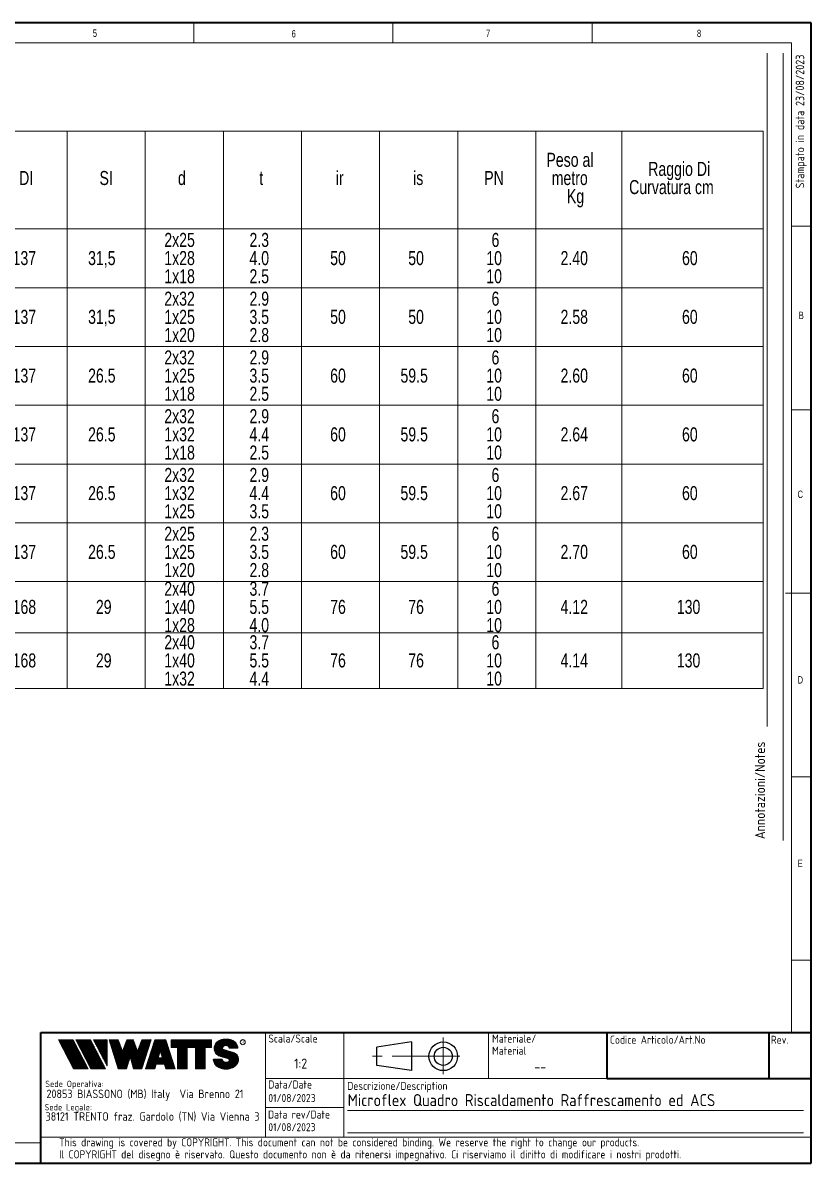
# Model space of a CAD drawing. Header units: millimetres. Extents: x 6 to 413, y 7 to 291.
# Drawn here: x 216.7 to 413.1, y 7.1 to 291.1 of the extents above; entities that cross this region are included whole.
import ezdxf

# ---------------------------------------------------------------- set-up
doc = ezdxf.new("R2010")
doc.units = ezdxf.units.MM
doc.linetypes.add('CENTERX2', pattern=[20.319999999999997, 12.7, -2.54, 2.54, -2.54])
doc.styles.add('SLDTEXTSTYLE0', font='ISOCP3', dxfattribs={"width": 0.96})
doc.styles.add('SLDTEXTSTYLE1', font='TXT', dxfattribs={"width": 0.605})
doc.styles.add('SLDTEXTSTYLE2', font='TXT', dxfattribs={"width": 0.75})
pattern_1 = [(45.0000000000001, (0, 0), (-0.1403165018917058, 0.1403165018917053), []), (135.0000000000001, (0, 0), (-0.1403165018917053, -0.1403165018917057), [])]

# ---------------------------------------------------------------- blocks, each defined once
blk = doc.blocks.new('SW_NOTE_0')
at = {"color": 0, "linetype": 'Continuous', "lineweight": 0, "insert": (0, 2.0463950369), "char_height": 1.5875, "attachment_point": 1, "style": 'SLDTEXTSTYLE0'}
blk.add_mtext('Sede Legale:', dxfattribs=at)
blk = doc.blocks.new('SW_NOTE_0_1')
at = {"color": 0, "linetype": 'Continuous', "lineweight": 0, "insert": (0, 2.0463950369), "char_height": 1.5875, "attachment_point": 1, "style": 'SLDTEXTSTYLE0'}
blk.add_mtext('Sede Operativa:', dxfattribs=at)
blk = doc.blocks.new('SW_NOTE_0_2')
at = {"color": 0, "linetype": 'Continuous', "lineweight": 0, "insert": (0, 2.7285267159), "char_height": 2.1166666667, "attachment_point": 1, "style": 'SLDTEXTSTYLE0'}
blk.add_mtext('20853 BIASSONO (MB) Italy  Via Brenno 21', dxfattribs=at)
blk = doc.blocks.new('SW_NOTE_0_3')
at = {"color": 0, "linetype": 'Continuous', "lineweight": 0, "insert": (0, 0.7734406439), "char_height": 0.6, "attachment_point": 1, "style": 'SLDTEXTSTYLE1'}
blk.add_mtext('R', dxfattribs=at)
blk = doc.blocks.new('SW_NOTE_0_4')
at = {"color": 0, "linetype": 'Continuous', "lineweight": 0, "insert": (0.8598958333, 2.7285267159), "char_height": 2.1166666667, "attachment_point": 1, "style": 'SLDTEXTSTYLE0'}
blk.add_mtext('38121 TRENTO fraz. Gardolo (TN) Via Vienna 3', dxfattribs=at)
blk = doc.blocks.new('Blocco3')
at = {"linetype": 'Continuous'}
h = blk.add_hatch(dxfattribs=at)
h.set_pattern_fill('NET', color=8, scale=0.0625, angle=45, style=0)
h.set_pattern_definition(pattern_1)
h.paths.add_polyline_path([(11.05444382492512, 14.16382701164379), (7.313952129728942, 21.3799670116438), (3.694452129728916, 21.3799670116438), (7.434943824925099, 14.16382701164379)], flags=0)
h = blk.add_hatch(dxfattribs=at)
h.set_pattern_fill('NET', color=8, scale=0.0625, angle=45, style=0)
h.set_pattern_definition(pattern_1)
h.paths.add_polyline_path([(15.3933988249251, 14.16382701164379), (11.65290712972893, 21.37996701164379), (8.033407129728966, 21.37996701164379), (11.77389882492522, 14.16382701164379)], flags=0)
h = blk.add_hatch(dxfattribs=at)
h.set_pattern_fill('NET', color=8, scale=0.0625, angle=45, style=0)
h.set_pattern_definition(pattern_1)
h.paths.add_polyline_path([(12.37769623268193, 21.37996701164379), (12.37419275042715, 21.37646352938913), (15.77659712972891, 14.8648670116438), (15.77659712972891, 21.37996701164379)], flags=0)
h = blk.add_hatch(dxfattribs=at)
h.set_pattern_fill('NET', color=8, scale=0.0625, angle=45, style=0)
h.set_pattern_definition(pattern_1)
h.paths.add_polyline_path([(18.58302904500901, 14.1739670116438), (20.63202904500886, 14.17396701164379), (21.50652904500886, 17.08996701164384), (22.38062662423105, 14.17530887440915), (22.3819684869964, 14.1739670116438), (24.43002904500882, 14.1739670116438), (26.74152904500894, 21.37996701164335), (24.43152904500879, 21.37996701164335), (23.36652904500892, 18.53896701164332), (22.30152904500885, 21.37996701164331), (20.71152904500898, 21.37996701164331), (19.64652904500904, 18.53896701164336), (18.58839398242877, 21.36165406590695), (18.57008103669182, 21.37996701164385), (16.27152904500887, 21.37996701164379)], flags=0)
h = blk.add_hatch(dxfattribs=at)
h.set_pattern_fill('NET', color=8, scale=0.0625, angle=45, style=0)
h.set_pattern_definition(pattern_1)
h.paths.add_polyline_path([(28.0109849374968, 15.27196701164379), (30.06807315252094, 15.27196701164379), (30.41502904500895, 14.1739670116438), (32.71602904500884, 14.1739670116438), (30.38202904500878, 21.37996701164385), (27.69702904500885, 21.37996701164385), (25.3630290450089, 14.1739670116438), (27.66402904500879, 14.1739670116438)], flags=0)
h.paths.add_polyline_path([(29.55237914838586, 16.90396701164381), (28.5266789416319, 16.90396701164381), (29.03952904500888, 18.52696701164385)], flags=0)
h = blk.add_hatch(dxfattribs=at)
h.set_pattern_fill('NET', color=8, scale=0.0625, angle=45, style=0)
h.set_pattern_definition(pattern_1)
h.paths.add_polyline_path([(40.177029045009, 14.18567151533784), (40.177029045009, 19.44496701164383), (41.80752904500887, 19.44496701164383), (41.80752904500887, 21.37996701164385), (31.71852904500885, 21.37996701164385), (31.71852904500885, 19.44496701164383), (33.34902904500883, 19.44496701164383), (33.34902904500883, 14.1739670116438), (35.74002904500887, 14.1739670116438), (35.74002904500887, 19.44496701164383), (37.78602904500886, 19.44496701164383), (37.78602904500886, 14.1739670116438), (40.16532454131496, 14.1739670116438)], flags=0)
h = blk.add_hatch(dxfattribs=at)
h.set_pattern_fill('NET', color=8, scale=0.0625, angle=45, style=0)
h.set_pattern_definition(pattern_1)
edge = h.paths.add_edge_path(flags=0)
edge.add_arc((45.06115806892275, 16.5114450354798), 0.5957262272328816, 186.5198373590754, 199.3038780978758, ccw=False)
edge.add_arc((45.04420873719567, 16.50962366435909), 0.5786797133902571, 180.0155103752775, 186.5312194619315, ccw=False)
edge.add_line((44.46552904500891, 16.50946701164423), (42.25752904500893, 16.50946701164385))
edge.add_arc((44.18603307666216, 16.50996104706786), 1.928504094933136, 180.0146777728456, 186.4123960736497)
edge.add_arc((44.23738139714609, 16.515362801642), 1.980134492169909, 186.4017819582809, 198.9766475152823)
edge.add_arc((44.39128441893828, 16.56795904464408), 2.142776481560827, 198.9683875918098, 210.8849179078794)
edge.add_arc((44.61166259275087, 16.69943837653658), 2.39939542117679, 210.8780422952446, 221.9134871222623)
edge.add_arc((44.85480924302723, 16.91736933899839), 2.725913633704397, 221.9082412642137, 232.0310887879014)
edge.add_arc((45.07715513635127, 17.20193775914857), 3.087046356424883, 232.0272080115069, 241.3355965365689)
edge.add_arc((45.24603657093621, 17.51050012324978), 3.438801448091314, 241.3327083879403, 249.9896368441532)
edge.add_arc((45.34725225055329, 17.78801132532556), 3.734194511721926, 249.9874307793477, 258.1785727277432)
edge.add_arc((45.38771112548294, 17.98073158851377), 3.931115833052039, 258.1768281598786, 266.0905752210105)
edge.add_arc((45.39252904500938, 18.04976811020574), 4.000320196211769, 266.0891452354333, 273.9108547645717)
edge.add_arc((45.39731701440232, 17.98094836402009), 3.931334146149711, 273.9096448602884, 281.8229517588199)
edge.add_arc((45.4376869696974, 17.78842815150741), 3.734626849412173, 281.8219022035373, 290.0120942893549)
edge.add_arc((45.53875968590813, 17.51107897323941), 3.439434950392664, 290.0111619263286, 298.6664928415928)
edge.add_arc((45.7074598200074, 17.20261188871908), 3.087850429968319, 298.6656180832103, 307.9715773687166)
edge.add_arc((45.92962383311786, 16.91803887327351), 2.726825988362962, 307.9706091044987, 318.0900608434113)
edge.add_arc((46.17265778346068, 16.69998218189551), 2.400307661903285, 318.088616399965, 329.1198541825174)
edge.add_arc((46.39308337412456, 16.56827986020729), 2.143533575461953, 329.1171941602808, 341.0295003400614)
edge.add_arc((46.54725014449179, 16.5154588441048), 1.980569090086575, 341.0247377042438, 353.5968328221997)
edge.add_arc((46.59506746836535, 16.51041435044312), 1.932487507373016, 353.5873527063252, 356.7846350377361)
edge.add_arc((46.61165730255683, 16.50948641804131), 1.915871742552177, 356.7845142237129, 359.9994196348174)
edge.add_arc((46.72637301809257, 16.50946701163364), 1.801156026918341, 0, 74.22025531803895)
edge.add_line((47.2161795047902, 18.24274501555968), (44.82556098410442, 18.91830915241684))
edge.add_arc((44.9320242026464, 19.29505049810555), 0.3914951576375584, 172.7087314225675, 254.2202553180024, ccw=False)
edge.add_arc((45.12849007786608, 19.28333375051457), 0.5880100908548186, 162.165586868528, 174.0059807067136, ccw=False)
edge.add_arc((45.16002618631481, 19.27323782500176), 0.6211228028240731, 150.7625471398166, 162.1699870806363, ccw=False)
edge.add_arc((45.20519158401089, 19.24799848911449), 0.6728619177555087, 139.9607077937478, 150.7656315814739, ccw=False)
edge.add_arc((45.25507056166797, 19.20612283538228), 0.7379885796620933, 129.8123774333935, 139.9628536576919, ccw=False)
edge.add_arc((45.30072353609345, 19.15138842107454), 0.809263047047259, 120.27552402571419, 129.8140059279949, ccw=False)
edge.add_arc((45.33541956815332, 19.09199788199054), 0.8780456781598633, 111.2480161453112, 120.2769344950986, ccw=False)
edge.add_arc((45.35621963246292, 19.03856667885261), 0.9353827139821759, 102.59618479047049, 111.24938262362829, ccw=False)
edge.add_arc((45.36453465193721, 19.00146667799356), 0.9734030907632052, 94.17273331414867, 102.59760830043251, ccw=False)
edge.add_arc((45.36552904500888, 18.98820473740789), 0.9867022327901889, 85.82571215071579, 94.17428784928302, ccw=False)
edge.add_arc((45.36653040687354, 19.00151395523621), 0.9733554317742666, 77.40218507097399, 85.82747331441101, ccw=False)
edge.add_arc((45.37486568696492, 19.03865617343216), 0.9352894353064158, 68.75018505204758, 77.40424753390482, ccw=False)
edge.add_arc((45.39569695852665, 19.09211896634796), 0.8779116473468327, 59.722374852032715, 68.75267450752489, ccw=False)
edge.add_arc((45.43042996664173, 19.15152445821986), 0.8090974608341593, 50.18501575957839, 59.725454286712704, ccw=False)
edge.add_arc((45.47611632174291, 19.20625213501936), 0.7378067956658844, 40.03589260142758, 50.18887630755728, ccw=False)
edge.add_arc((45.52601146630402, 19.24809862811384), 0.6726865151564858, 29.232955538525573, 40.04070508617059, ccw=False)
edge.add_arc((45.57116176380907, 19.27329438071612), 0.6209818631501486, 17.828714093369115, 29.23875168617178, ccw=False)
edge.add_arc((45.60264583678176, 19.28335017090542), 0.5879309770710306, 5.993219805660885, 17.83521261898761, ccw=False)
edge.add_arc((45.61292558107525, 19.28434574377955), 0.5776034766636615, 0.012029249508600515, 6.001471372912306, ccw=False)
edge.add_line((46.19052904500881, 19.28446701163464), (48.34752902630239, 19.28446701163464))
edge.add_arc((46.39002351814973, 19.28445340842631), 1.957505508199923, 0.0003981630816975, 2.836014343801475)
edge.add_arc((46.37683713775991, 19.28380295287555), 1.970707921334659, 2.835933772533007, 5.659443682139332)
edge.add_arc((46.35838669738737, 19.28219581826266), 1.989226927693886, 5.653101356194594, 16.87308970083372)
edge.add_arc((46.28996746631433, 19.26159442663321), 2.060680327877944, 16.86907560868967, 27.8236333030418)
edge.add_arc((46.19185307363353, 19.20995215872329), 2.171555678974831, 27.82038250018099, 38.39292481794157)
edge.add_arc((46.08335200137739, 19.12411166863691), 2.309906905779259, 38.39030831921242, 48.53048232723409)
edge.add_arc((45.98392505033181, 19.01175101505159), 2.459942324295824, 48.52829796787363, 58.24686155261538)
edge.add_arc((45.90828833905262, 18.88970605071616), 2.603524628424836, 58.24492006637411, 67.59904062886916)
edge.add_arc((45.86290515069405, 18.77983331732091), 2.722401219848767, 67.59719673364309, 76.67446447463736)
edge.add_arc((45.84473518371627, 18.70351471180111), 2.800852920098214, 76.67261134518286, 85.57815923005096)
edge.add_arc((45.84229113252329, 18.67359855220153), 2.83086846943038, 85.57552266053499, 89.99518473518364)
edge.add_line((45.842529045009, 21.50446701163457), (44.94252904500888, 21.50446701163457))
edge.add_arc((44.94276695749281, 18.67359850982044), 2.830868511811478, 90.00481526470833, 94.42447730593362)
edge.add_arc((44.94032290617282, 18.70351467131333), 2.800852960581912, 94.42184073649385, 103.3273885570555)
edge.add_arc((44.92215293807671, 18.77983328213883), 2.722401254912012, 103.325535427645, 112.4028031126715)
edge.add_arc((44.87676974692227, 18.88970602315703), 2.603524655375139, 112.4009592174978, 121.7550797381683)
edge.add_arc((44.80113303096691, 19.01175099598262), 2.459942341566146, 121.7531382519939, 131.4717018150411)
edge.add_arc((44.70170607377013, 19.12411165738949), 2.309906913115744, 131.4695174557465, 141.6096914674093)
edge.add_arc((44.59320499475962, 19.20995215348743), 2.171555677284356, 141.6070749687322, 152.1796173186054)
edge.add_arc((44.49509059596939, 19.26159442501529), 2.060680319096067, 152.1763665156696, 163.1309242692057)
edge.add_arc((44.42667136062602, 19.28219581809734), 1.989226914404197, 163.1269101769954, 174.3468986007445)
edge.add_arc((44.57419603198336, 19.27593466072469), 2.136666986974319, 174.5695011428801, 255.0000000000066)
edge.add_line((44.02118592271279, 17.21207283582689), (45.84626778507497, 16.7230436246862))
edge.add_arc((45.72605237752408, 16.27439361585378), 0.4644766674849869, -75.4769371718246, 74.99999999999619, ccw=False)
edge.add_arc((45.45547266962009, 16.93669211548194), 1.17737379801132, 281.61443982591936, 289.1926520628284, ccw=False)
edge.add_arc((45.44209783683689, 17.0014953670647), 1.243542859950836, 273.8399017988016, 281.616949785706, ccw=False)
edge.add_arc((45.440529045009, 17.02449564793318), 1.266596567151676, 266.1589686822715, 273.84103131772883, ccw=False)
edge.add_arc((45.43895075328292, 17.00142536587583), 1.243472379722312, 258.3828294730344, 266.16031894243594, ccw=False)
edge.add_arc((45.42567488373167, 16.93701849461646), 1.177711505774551, 250.31862059628048, 258.38449360241736, ccw=False)
edge.add_arc((45.39245629651771, 16.84426652461201), 1.079190438371595, 241.7680470576149, 250.3207490608705, ccw=False)
edge.add_arc((45.33702181320746, 16.74112027367779), 0.9620916403619206, 232.5317468519101, 241.7708733172753, ccw=False)
edge.add_arc((45.26402174126313, 16.64596892275373), 0.8421633851545682, 222.4290094636793, 232.5356131763763, ccw=False)
edge.add_arc((45.18416462057952, 16.57306790402564), 0.7340351609004617, 211.3430568025371, 222.4343521567399, ccw=False)
edge.add_arc((45.11175154475656, 16.5290607105654), 0.649298633060035, 199.2950708619685, 211.3502326774161, ccw=False)
at = {"color": 7, "linetype": 'Continuous', "lineweight": 18}
for p, q in [((3.6944521297, 21.3799670116), (7.4349438249, 14.1638270116)), ((7.3139521297, 21.3799670116), (3.6944521297, 21.3799670116)), ((7.3139521297, 21.3799670116), (11.0544438249, 14.1638270116)), ((8.0334071297, 21.3799670116), (11.7738988249, 14.1638270116)), ((11.6529071297, 21.3799670116), (8.0334071297, 21.3799670116)), ((11.6529071297, 21.3799670116), (15.3933988249, 14.1638270116)), ((12.3723621297, 21.3799670116), (15.7765971297, 21.3799670116)), ((12.3723621297, 21.3799670116), (15.7765971297, 14.8648670116)), ((12.3741927504, 21.3764635294), (12.3776962327, 21.3799670116)), ((15.7765971297, 21.3799670116), (15.7765971297, 14.8648670116)), ((16.271529045, 21.3799670116), (18.581529045, 21.3799670116)), ((16.271529045, 21.3799670116), (18.583029045, 14.1739670116)), ((18.5883939824, 21.3616540659), (18.5700810367, 21.3799670116)), ((18.581529045, 21.3799670116), (19.646529045, 18.5389670116)), ((19.646529045, 18.5389670116), (20.711529045, 21.3799670116)), ((20.711529045, 21.3799670116), (22.301529045, 21.3799670116)), ((22.301529045, 21.3799670116), (23.366529045, 18.5389670116)), ((23.366529045, 18.5389670116), (24.431529045, 21.3799670116)), ((26.741529045, 21.3799670116), (24.430029045, 14.1739670116)), ((24.431529045, 21.3799670116), (26.741529045, 21.3799670116)), ((25.363029045, 14.1739670116), (27.697029045, 21.3799670116)), ((27.697029045, 21.3799670116), (30.382029045, 21.3799670116)), ((32.716029045, 14.1739670116), (30.382029045, 21.3799670116)), ((31.718529045, 21.3799670116), (41.807529045, 21.3799670116)), ((31.718529045, 19.4449670116), (31.718529045, 21.3799670116)), ((41.807529045, 19.4449670116), (41.807529045, 21.3799670116)), ((42.9950648301, 20.6806625626), (43.1401273367, 20.8257250692)), ((44.942529045, 21.5044670116), (45.842529045, 21.5044670116)), ((21.506529045, 17.0899670116), (20.632029045, 14.1739670116)), ((21.506529045, 17.0899670116), (22.381029045, 14.1739670116)), ((29.039529045, 18.5269670116), (28.5266789416, 16.9039670116)), ((29.039529045, 18.5269670116), (29.5523791484, 16.9039670116)), ((31.718529045, 19.4449670116), (33.349029045, 19.4449670116)), ((33.349029045, 14.1739670116), (33.349029045, 19.4449670116)), ((35.740029045, 14.1739670116), (35.740029045, 19.4449670116)), ((35.740029045, 19.4449670116), (37.786029045, 19.4449670116)), ((37.786029045, 14.1739670116), (37.786029045, 19.4449670116)), ((40.177029045, 14.1739670116), (40.177029045, 19.4449670116)), ((40.177029045, 19.4449670116), (41.807529045, 19.4449670116)), ((44.0211859227, 17.2120728358), (45.8462677851, 16.7230436247)), ((44.8255609841, 18.9183091524), (47.2161795048, 18.2427450156)), ((48.3475290263, 19.2844670116), (46.190529045, 19.2844670116)), ((28.0109849375, 15.2719670116), (27.664029045, 14.1739670116)), ((28.0109849375, 15.2719670116), (30.0680731525, 15.2719670116)), ((28.5266789416, 16.9039670116), (29.5523791484, 16.9039670116)), ((30.0680731525, 15.2719670116), (30.415029045, 14.1739670116)), ((42.257529045, 16.5094670116), (44.465529045, 16.5094670116)), ((7.4349438249, 14.1638270116), (11.0544438249, 14.1638270116)), ((11.7738988249, 14.1638270116), (15.3933988249, 14.1638270116)), ((20.632029045, 14.1739670116), (18.583029045, 14.1739670116)), ((22.381968487, 14.1739670116), (22.3806266242, 14.1753088744)), ((24.430029045, 14.1739670116), (22.381029045, 14.1739670116)), ((25.363029045, 14.1739670116), (27.664029045, 14.1739670116)), ((30.415029045, 14.1739670116), (32.716029045, 14.1739670116)), ((35.740029045, 14.1739670116), (33.349029045, 14.1739670116)), ((37.786029045, 14.1739670116), (40.177029045, 14.1739670116)), ((40.1653245413, 14.1739670116), (40.177029045, 14.1856715153))]:
    blk.add_line(p, q, dxfattribs=at)
blk.add_circle((49.5830483895, 20.7778850004), 0.6302727769328706, dxfattribs=at)
for centre, radius, start, end in [((44.495090596, 19.261594425), 2.060680319096064, 152.1763665157, 163.1309242692), ((44.5932049948, 19.2099521535), 2.171555677284359, 141.6070749687, 152.1796173186), ((44.7017060738, 19.1241116574), 2.309906913115741, 131.4695174557, 141.6096914674), ((44.801133031, 19.011750996), 2.459942341566148, 121.753138252, 131.471701815), ((44.8767697469, 18.8897060232), 2.603524655375143, 112.4009592175, 121.7550797382), ((44.9221529381, 18.7798332821), 2.722401254912012, 103.3255354276, 112.4028031127), ((44.9403229062, 18.7035146713), 2.800852960581919, 94.4218407365, 103.3273885571), ((44.9427669575, 18.6735985098), 2.830868511811481, 90.0048152647, 94.4244773059), ((45.3354195682, 19.091997882), 0.8780456781598602, 111.2480161453, 120.2769344951), ((45.3562196325, 19.0385666788), 0.9353827139821707, 102.5961847905, 111.2493826236), ((45.3645346519, 19.001466678), 0.9734030907632061, 94.1727333141, 102.5976083004), ((45.365529045, 18.9882047374), 0.9867022327901879, 85.8257121507, 94.1742878493), ((45.3665304069, 19.0015139552), 0.9733554317742633, 77.402185071, 85.8274733144), ((45.374865687, 19.0386561734), 0.9352894353064114, 68.750185052, 77.4042475339), ((45.3956969585, 19.0921189663), 0.877911647346837, 59.722374852, 68.7526745075), ((45.8422911325, 18.6735985522), 2.830868469430371, 85.5755226605, 89.9951847352), ((45.8447351837, 18.7035147118), 2.800852920098217, 76.6726113452, 85.5781592301), ((45.8629051507, 18.7798333173), 2.722401219848772, 67.5971967336, 76.6744644746), ((45.9082883391, 18.8897060507), 2.603524628424831, 58.2449200664, 67.5990406289), ((45.9839250503, 19.011751015), 2.459942324295831, 48.5282979679, 58.2468615526), ((46.0833520014, 19.1241116686), 2.309906905779259, 38.3903083192, 48.5304823272), ((46.1918530736, 19.2099521587), 2.171555678974832, 27.8203825002, 38.3929248179), ((46.2899674663, 19.2615944266), 2.06068032787794, 16.8690756087, 27.823633303), ((44.574196032, 19.2759346607), 2.136666986974321, 174.5695011429, 255), ((44.4266713606, 19.2821958181), 1.989226914404205, 163.126910177, 174.3468986007), ((44.9320242026, 19.2950504981), 0.3914951576375621, 172.7087314226, 254.220255318), ((45.1284900779, 19.2833337505), 0.5880100908548216, 162.1655868685, 174.0059807067), ((45.1600261863, 19.273237825), 0.6211228028240774, 150.7625471398, 162.1699870806), ((45.205191584, 19.2479984891), 0.6728619177555144, 139.9607077937, 150.7656315815), ((45.2550705617, 19.2061228354), 0.7379885796620934, 129.8123774334, 139.9628536577), ((45.3007235361, 19.1513884211), 0.809263047047257, 120.2755240257, 129.814005928), ((45.4304299666, 19.1515244582), 0.8090974608341591, 50.1850157596, 59.7254542867), ((45.4761163217, 19.206252135), 0.7378067956658865, 40.0358926014, 50.1888763076), ((45.5260114663, 19.2480986281), 0.6726865151564876, 29.2329555385, 40.0407050862), ((45.5711617638, 19.2732943807), 0.6209818631501555, 17.8287140934, 29.2387516862), ((45.6026458368, 19.2833501709), 0.5879309770710358, 5.9932198057, 17.835212619), ((45.6129255811, 19.2843457438), 0.5776034766636643, 0.0120292495, 6.0014713729), ((46.7263730181, 16.5094670116), 1.801156026920168, 7e-10, 74.220255318), ((46.3583866974, 19.2821958183), 1.989226927693887, 5.6531013562, 16.8730897008), ((46.3768371378, 19.2838029529), 1.970707921334663, 2.8359337725, 5.6594436821), ((46.3900235181, 19.2844534084), 1.957505508199924, 0.0003981631, 2.8360143438), ((44.1860330767, 16.5099610471), 1.928504094933163, 180.0146777728, 186.4123960736), ((44.2373813971, 16.5153628016), 1.980134492169936, 186.4017819583, 198.9766475153), ((44.3912844189, 16.5679590446), 2.142776481560883, 198.9683875918, 210.8849179079), ((44.6116625928, 16.6994383765), 2.399395421176823, 210.8780422952, 221.9134871223), ((44.854809243, 16.917369339), 2.725913633704416, 221.9082412642, 232.0310887879), ((45.0771551364, 17.2019377591), 3.087046356424895, 232.0272080115, 241.3355965366), ((45.2460365709, 17.5105001232), 3.438801448091321, 241.3327083879, 249.9896368442), ((45.3472522506, 17.7880113253), 3.734194511722001, 249.9874307793, 258.1785727277), ((45.0442087372, 16.5096236644), 0.5786797133902616, 180.0155103747, 186.5312194619), ((45.0611580689, 16.5114450355), 0.5957262272328773, 186.5198373591, 199.3038780979), ((45.1117515448, 16.5290607106), 0.6492986330600353, 199.295070862, 211.3502326774), ((45.1841646206, 16.573067904), 0.7340351609004631, 211.3430568025, 222.4343521567), ((45.2640217413, 16.6459689227), 0.8421633851545696, 222.4290094637, 232.5356131764), ((45.3370218132, 16.7411202737), 0.9620916403619229, 232.5317468519, 241.7708733173), ((45.3924562965, 16.8442665246), 1.079190438371592, 241.7680470576, 250.3207490609), ((45.4256748837, 16.9370184946), 1.17771150577455, 250.3186205963, 258.3844936024), ((45.4389507533, 17.0014253659), 1.243472379722314, 258.382829473, 266.1603189424), ((45.440529045, 17.0244956479), 1.266596567151677, 266.1589686823, 273.8410313177), ((45.4420978368, 17.0014953671), 1.243542859950833, 273.8399017988, 281.6169497857), ((45.4554726696, 16.9366921155), 1.177373798011318, 281.6144398259, 289.1926520628), ((45.7260523775, 16.2743936158), 0.4644766674849887, 284.5230628282, 75), ((45.4534898068, 16.9424048088), 1.183420828830196, 289.1923920737, 289.6798656664), ((45.4885761183, 16.844474954), 1.07939534120923, 289.6768084584, 292.8867792228), ((45.4893501133, 16.8425594132), 1.077329585994261, 292.8884764659, 296.1017072893), ((45.4376869697, 17.7884281515), 3.734626849412178, 281.8219022035, 290.0120942894), ((45.5387596859, 17.5110789732), 3.439434950392669, 290.0111619263, 298.6664928416), ((45.70745982, 17.2026118887), 3.087850429968317, 298.6656180832, 307.9715773687), ((45.9296238331, 16.9180388733), 2.726825988362958, 307.9706091045, 318.0900608434), ((46.1726577835, 16.6999821819), 2.400307661903371, 318.0886164, 329.1198541826), ((46.3930833741, 16.5682798602), 2.143533575461955, 329.1171941603, 341.0295003401), ((46.5472501445, 16.5154588441), 1.980569090086578, 341.0247377042, 353.5968328222), ((46.5950674684, 16.5104143504), 1.932487507373017, 353.5873527063, 356.7846350377), ((46.6116573026, 16.509486418), 1.915871742552178, 356.7845142237, 359.9994196352), ((45.3877111255, 17.9807315885), 3.931115833052035, 258.1768281599, 266.090575221), ((45.392529045, 18.0497681102), 4.000320196211768, 266.0891452354, 273.9108547646), ((45.3973170144, 17.980948364), 3.931334146149712, 273.9096448603, 281.8229517588)]:
    blk.add_arc(centre, radius, start, end, dxfattribs=at)
at = {"color": 7, "linetype": 'Continuous', "lineweight": 0}
for name, p in [('SW_NOTE_0_3', (49.3891536268, 20.352955282)), ('SW_NOTE_0_1', (0.3940809582, 9.1445251874)), ('SW_NOTE_0_2', (0.6867729306, 6.2319811604)), ('SW_NOTE_0', (0.2250572358, 3.3187543051)), ('SW_NOTE_0_4', (-0.4046335912, 0.6092819875))]:
    blk.add_blockref(name, p, dxfattribs=at)
blk = doc.blocks.new('SW_NOTE_0_5')
at = {"color": 0, "linetype": 'Continuous', "lineweight": 0, "char_height": 2, "attachment_point": 1, "style": 'SLDTEXTSTYLE0'}
for s, insert in [('Materiale/', (0, 2.5781354795)), ('Material', (0, -0.4218645465))]:
    blk.add_mtext(s, dxfattribs=dict(at, insert=insert))
blk = doc.blocks.new('SW_NOTE_0_7')
at = {"color": 0, "linetype": 'Continuous', "lineweight": 0, "char_height": 2, "attachment_point": 1, "style": 'SLDTEXTSTYLE0'}
for s, insert in [('This drawing is covered by COPYRIGHT. This document can not be considered binding. We reserve the right to change our products.', (0, 2.5781354795)), ('Il COPYRIGHT del disegno è riservato. Questo documento non è da ritenersi impegnativo. Ci riserviamo il diritto di modificare i nostri prodotti.', (0, -0.4218645465))]:
    blk.add_mtext(s, dxfattribs=dict(at, insert=insert))
blk = doc.blocks.new('SW_TABLEANNOTATION_0')
at = {"color": 0, "linetype": 'Continuous', "lineweight": 18}
for p, q in [((0, 0), (0, -24.3873661063)), ((0, 0), (65.3803524387, 0)), ((65.3803524387, 0), (65.3803524387, -24.3873661063)), ((65.3803524387, 0), (84.8269083427, 0)), ((84.8269083427, 0), (84.8269083427, -24.3873661063)), ((84.8269083427, 0), (104.2734642467, 0)), ((104.2734642467, 0), (104.2734642467, -24.3873661063)), ((104.2734642467, 0), (123.7200201507, 0)), ((123.7200201507, 0), (123.7200201507, -24.3873661063)), ((123.7200201507, 0), (143.1665760547, 0)), ((143.1665760547, 0), (143.1665760547, -24.3873661063)), ((143.1665760547, 0), (162.6131319587, 0)), ((162.6131319587, 0), (162.6131319587, -24.3873661063)), ((162.6131319587, 0), (182.0596878627, 0)), ((182.0596878627, 0), (182.0596878627, -24.3873661063)), ((182.0596878627, 0), (201.5062437666, 0)), ((201.5062437666, 0), (201.5062437666, -24.3873661063)), ((201.5062437666, 0), (220.9527996706, 0)), ((220.9527996706, 0), (220.9527996706, -24.3873661063)), ((220.9527996706, 0), (242.3498874031, 0)), ((242.3498874031, 0), (242.3498874031, -24.3873661063)), ((242.3498874031, 0), (277.5670072941, 0)), ((277.5670072941, 0), (277.5670072941, -24.3873661063)), ((0, -24.3873661063), (0, -39.0204103104)), ((0, -24.3873661063), (65.3803524387, -24.3873661063)), ((65.3803524387, -24.3873661063), (65.3803524387, -39.0204103104)), ((65.3803524387, -24.3873661063), (84.8269083427, -24.3873661063)), ((84.8269083427, -24.3873661063), (84.8269083427, -39.0204103104)), ((84.8269083427, -24.3873661063), (104.2734642467, -24.3873661063)), ((104.2734642467, -24.3873661063), (104.2734642467, -39.0204103104)), ((104.2734642467, -24.3873661063), (123.7200201507, -24.3873661063)), ((123.7200201507, -24.3873661063), (123.7200201507, -39.0204103104)), ((123.7200201507, -24.3873661063), (143.1665760547, -24.3873661063)), ((143.1665760547, -24.3873661063), (143.1665760547, -39.0204103104)), ((143.1665760547, -24.3873661063), (162.6131319587, -24.3873661063)), ((162.6131319587, -24.3873661063), (162.6131319587, -39.0204103104)), ((162.6131319587, -24.3873661063), (182.0596878627, -24.3873661063)), ((182.0596878627, -24.3873661063), (182.0596878627, -39.0204103104)), ((182.0596878627, -24.3873661063), (201.5062437666, -24.3873661063)), ((201.5062437666, -24.3873661063), (201.5062437666, -39.0204103104)), ((201.5062437666, -24.3873661063), (220.9527996706, -24.3873661063)), ((220.9527996706, -24.3873661063), (220.9527996706, -39.0204103104)), ((220.9527996706, -24.3873661063), (242.3498874031, -24.3873661063)), ((242.3498874031, -24.3873661063), (242.3498874031, -39.0204103104)), ((242.3498874031, -24.3873661063), (277.5670072941, -24.3873661063)), ((277.5670072941, -24.3873661063), (277.5670072941, -39.0204103104)), ((0, -39.0204103104), (0, -53.6534545144)), ((0, -39.0204103104), (65.3803524387, -39.0204103104)), ((65.3803524387, -39.0204103104), (65.3803524387, -53.6534545144)), ((65.3803524387, -39.0204103104), (84.8269083427, -39.0204103104)), ((84.8269083427, -39.0204103104), (84.8269083427, -53.6534545144)), ((84.8269083427, -39.0204103104), (104.2734642467, -39.0204103104)), ((104.2734642467, -39.0204103104), (104.2734642467, -53.6534545144)), ((104.2734642467, -39.0204103104), (123.7200201507, -39.0204103104)), ((123.7200201507, -39.0204103104), (123.7200201507, -53.6534545144)), ((123.7200201507, -39.0204103104), (143.1665760547, -39.0204103104)), ((143.1665760547, -39.0204103104), (143.1665760547, -53.6534545144)), ((143.1665760547, -39.0204103104), (162.6131319587, -39.0204103104)), ((162.6131319587, -39.0204103104), (162.6131319587, -53.6534545144)), ((162.6131319587, -39.0204103104), (182.0596878627, -39.0204103104)), ((182.0596878627, -39.0204103104), (182.0596878627, -53.6534545144)), ((182.0596878627, -39.0204103104), (201.5062437666, -39.0204103104)), ((201.5062437666, -39.0204103104), (201.5062437666, -53.6534545144)), ((201.5062437666, -39.0204103104), (220.9527996706, -39.0204103104)), ((220.9527996706, -39.0204103104), (220.9527996706, -53.6534545144)), ((220.9527996706, -39.0204103104), (242.3498874031, -39.0204103104)), ((242.3498874031, -39.0204103104), (242.3498874031, -53.6534545144)), ((242.3498874031, -39.0204103104), (277.5670072941, -39.0204103104)), ((277.5670072941, -39.0204103104), (277.5670072941, -53.6534545144)), ((0, -53.6534545144), (0, -68.2864987185)), ((0, -53.6534545144), (65.3803524387, -53.6534545144)), ((65.3803524387, -53.6534545144), (65.3803524387, -68.2864987185)), ((65.3803524387, -53.6534545144), (84.8269083427, -53.6534545144)), ((84.8269083427, -53.6534545144), (84.8269083427, -68.2864987185)), ((84.8269083427, -53.6534545144), (104.2734642467, -53.6534545144)), ((104.2734642467, -53.6534545144), (104.2734642467, -68.2864987185)), ((104.2734642467, -53.6534545144), (123.7200201507, -53.6534545144)), ((123.7200201507, -53.6534545144), (123.7200201507, -68.2864987185)), ((123.7200201507, -53.6534545144), (143.1665760547, -53.6534545144)), ((143.1665760547, -53.6534545144), (143.1665760547, -68.2864987185)), ((143.1665760547, -53.6534545144), (162.6131319587, -53.6534545144)), ((162.6131319587, -53.6534545144), (162.6131319587, -68.2864987185)), ((162.6131319587, -53.6534545144), (182.0596878627, -53.6534545144)), ((182.0596878627, -53.6534545144), (182.0596878627, -68.2864987185)), ((182.0596878627, -53.6534545144), (201.5062437666, -53.6534545144)), ((201.5062437666, -53.6534545144), (201.5062437666, -68.2864987185)), ((201.5062437666, -53.6534545144), (220.9527996706, -53.6534545144)), ((220.9527996706, -53.6534545144), (220.9527996706, -68.2864987185)), ((220.9527996706, -53.6534545144), (242.3498874031, -53.6534545144)), ((242.3498874031, -53.6534545144), (242.3498874031, -68.2864987185)), ((242.3498874031, -53.6534545144), (277.5670072941, -53.6534545144)), ((277.5670072941, -53.6534545144), (277.5670072941, -68.2864987185)), ((0, -68.2864987185), (0, -82.9195429226)), ((0, -68.2864987185), (65.3803524387, -68.2864987185)), ((65.3803524387, -68.2864987185), (65.3803524387, -82.9195429226)), ((65.3803524387, -68.2864987185), (84.8269083427, -68.2864987185)), ((84.8269083427, -68.2864987185), (84.8269083427, -82.9195429226)), ((84.8269083427, -68.2864987185), (104.2734642467, -68.2864987185)), ((104.2734642467, -68.2864987185), (104.2734642467, -82.9195429226)), ((104.2734642467, -68.2864987185), (123.7200201507, -68.2864987185)), ((123.7200201507, -68.2864987185), (123.7200201507, -82.9195429226)), ((123.7200201507, -68.2864987185), (143.1665760547, -68.2864987185)), ((143.1665760547, -68.2864987185), (143.1665760547, -82.9195429226)), ((143.1665760547, -68.2864987185), (162.6131319587, -68.2864987185)), ((162.6131319587, -68.2864987185), (162.6131319587, -82.9195429226)), ((162.6131319587, -68.2864987185), (182.0596878627, -68.2864987185)), ((182.0596878627, -68.2864987185), (182.0596878627, -82.9195429226)), ((182.0596878627, -68.2864987185), (201.5062437666, -68.2864987185)), ((201.5062437666, -68.2864987185), (201.5062437666, -82.9195429226)), ((201.5062437666, -68.2864987185), (220.9527996706, -68.2864987185)), ((220.9527996706, -68.2864987185), (220.9527996706, -82.9195429226)), ((220.9527996706, -68.2864987185), (242.3498874031, -68.2864987185)), ((242.3498874031, -68.2864987185), (242.3498874031, -82.9195429226)), ((242.3498874031, -68.2864987185), (277.5670072941, -68.2864987185)), ((277.5670072941, -68.2864987185), (277.5670072941, -82.9195429226)), ((0, -82.9195429226), (0, -97.5525871267)), ((0, -82.9195429226), (65.3803524387, -82.9195429226)), ((65.3803524387, -82.9195429226), (65.3803524387, -97.5525871267)), ((65.3803524387, -82.9195429226), (84.8269083427, -82.9195429226)), ((84.8269083427, -82.9195429226), (84.8269083427, -97.5525871267)), ((84.8269083427, -82.9195429226), (104.2734642467, -82.9195429226)), ((104.2734642467, -82.9195429226), (104.2734642467, -97.5525871267)), ((104.2734642467, -82.9195429226), (123.7200201507, -82.9195429226)), ((123.7200201507, -82.9195429226), (123.7200201507, -97.5525871267)), ((123.7200201507, -82.9195429226), (143.1665760547, -82.9195429226)), ((143.1665760547, -82.9195429226), (143.1665760547, -97.5525871267)), ((143.1665760547, -82.9195429226), (162.6131319587, -82.9195429226)), ((162.6131319587, -82.9195429226), (162.6131319587, -97.5525871267)), ((162.6131319587, -82.9195429226), (182.0596878627, -82.9195429226)), ((182.0596878627, -82.9195429226), (182.0596878627, -97.5525871267)), ((182.0596878627, -82.9195429226), (201.5062437666, -82.9195429226)), ((201.5062437666, -82.9195429226), (201.5062437666, -97.5525871267)), ((201.5062437666, -82.9195429226), (220.9527996706, -82.9195429226)), ((220.9527996706, -82.9195429226), (220.9527996706, -97.5525871267)), ((220.9527996706, -82.9195429226), (242.3498874031, -82.9195429226)), ((242.3498874031, -82.9195429226), (242.3498874031, -97.5525871267)), ((242.3498874031, -82.9195429226), (277.5670072941, -82.9195429226)), ((277.5670072941, -82.9195429226), (277.5670072941, -97.5525871267)), ((0, -97.5525871267), (0, -112.1856313307)), ((0, -97.5525871267), (65.3803524387, -97.5525871267)), ((65.3803524387, -97.5525871267), (65.3803524387, -112.1856313307)), ((65.3803524387, -97.5525871267), (84.8269083427, -97.5525871267)), ((84.8269083427, -97.5525871267), (84.8269083427, -112.1856313307)), ((84.8269083427, -97.5525871267), (104.2734642467, -97.5525871267)), ((104.2734642467, -97.5525871267), (104.2734642467, -112.1856313307)), ((104.2734642467, -97.5525871267), (123.7200201507, -97.5525871267)), ((123.7200201507, -97.5525871267), (123.7200201507, -112.1856313307)), ((123.7200201507, -97.5525871267), (143.1665760547, -97.5525871267)), ((143.1665760547, -97.5525871267), (143.1665760547, -112.1856313307)), ((143.1665760547, -97.5525871267), (162.6131319587, -97.5525871267)), ((162.6131319587, -97.5525871267), (162.6131319587, -112.1856313307)), ((162.6131319587, -97.5525871267), (182.0596878627, -97.5525871267)), ((182.0596878627, -97.5525871267), (182.0596878627, -112.1856313307)), ((182.0596878627, -97.5525871267), (201.5062437666, -97.5525871267)), ((201.5062437666, -97.5525871267), (201.5062437666, -112.1856313307)), ((201.5062437666, -97.5525871267), (220.9527996706, -97.5525871267)), ((220.9527996706, -97.5525871267), (220.9527996706, -112.1856313307)), ((220.9527996706, -97.5525871267), (242.3498874031, -97.5525871267)), ((242.3498874031, -97.5525871267), (242.3498874031, -112.1856313307)), ((242.3498874031, -97.5525871267), (277.5670072941, -97.5525871267)), ((277.5670072941, -97.5525871267), (277.5670072941, -112.1856313307)), ((0, -112.1856313307), (0, -124.956315897)), ((0, -112.1856313307), (65.3803524387, -112.1856313307)), ((65.3803524387, -112.1856313307), (65.3803524387, -124.956315897)), ((65.3803524387, -112.1856313307), (84.8269083427, -112.1856313307)), ((84.8269083427, -112.1856313307), (84.8269083427, -124.956315897)), ((84.8269083427, -112.1856313307), (104.2734642467, -112.1856313307)), ((104.2734642467, -112.1856313307), (104.2734642467, -124.956315897)), ((104.2734642467, -112.1856313307), (123.7200201507, -112.1856313307)), ((123.7200201507, -112.1856313307), (123.7200201507, -124.956315897)), ((123.7200201507, -112.1856313307), (143.1665760547, -112.1856313307)), ((143.1665760547, -112.1856313307), (143.1665760547, -124.956315897)), ((143.1665760547, -112.1856313307), (162.6131319587, -112.1856313307)), ((162.6131319587, -112.1856313307), (162.6131319587, -124.956315897)), ((162.6131319587, -112.1856313307), (182.0596878627, -112.1856313307)), ((182.0596878627, -112.1856313307), (182.0596878627, -124.956315897)), ((182.0596878627, -112.1856313307), (201.5062437666, -112.1856313307)), ((201.5062437666, -112.1856313307), (201.5062437666, -124.956315897)), ((201.5062437666, -112.1856313307), (220.9527996706, -112.1856313307)), ((220.9527996706, -112.1856313307), (220.9527996706, -124.956315897)), ((220.9527996706, -112.1856313307), (242.3498874031, -112.1856313307)), ((242.3498874031, -112.1856313307), (242.3498874031, -124.956315897)), ((242.3498874031, -112.1856313307), (277.5670072941, -112.1856313307)), ((277.5670072941, -112.1856313307), (277.5670072941, -124.956315897)), ((0, -124.956315897), (0, -138.8391955497)), ((0, -124.956315897), (65.3803524387, -124.956315897)), ((65.3803524387, -124.956315897), (65.3803524387, -138.8391955497)), ((65.3803524387, -124.956315897), (84.8269083427, -124.956315897)), ((84.8269083427, -124.956315897), (84.8269083427, -138.8391955497)), ((84.8269083427, -124.956315897), (104.2734642467, -124.956315897)), ((104.2734642467, -124.956315897), (104.2734642467, -138.8391955497)), ((104.2734642467, -124.956315897), (123.7200201507, -124.956315897)), ((123.7200201507, -124.956315897), (123.7200201507, -138.8391955497)), ((123.7200201507, -124.956315897), (143.1665760547, -124.956315897)), ((143.1665760547, -124.956315897), (143.1665760547, -138.8391955497)), ((143.1665760547, -124.956315897), (162.6131319587, -124.956315897)), ((162.6131319587, -124.956315897), (162.6131319587, -138.8391955497)), ((162.6131319587, -124.956315897), (182.0596878627, -124.956315897)), ((182.0596878627, -124.956315897), (182.0596878627, -138.8391955497)), ((182.0596878627, -124.956315897), (201.5062437666, -124.956315897)), ((201.5062437666, -124.956315897), (201.5062437666, -138.8391955497)), ((201.5062437666, -124.956315897), (220.9527996706, -124.956315897)), ((220.9527996706, -124.956315897), (220.9527996706, -138.8391955497)), ((220.9527996706, -124.956315897), (242.3498874031, -124.956315897)), ((242.3498874031, -124.956315897), (242.3498874031, -138.8391955497)), ((242.3498874031, -124.956315897), (277.5670072941, -124.956315897)), ((277.5670072941, -124.956315897), (277.5670072941, -138.8391955497)), ((0, -138.8391955497), (65.3803524387, -138.8391955497)), ((65.3803524387, -138.8391955497), (84.8269083427, -138.8391955497)), ((84.8269083427, -138.8391955497), (104.2734642467, -138.8391955497)), ((104.2734642467, -138.8391955497), (123.7200201507, -138.8391955497)), ((123.7200201507, -138.8391955497), (143.1665760547, -138.8391955497)), ((143.1665760547, -138.8391955497), (162.6131319587, -138.8391955497)), ((162.6131319587, -138.8391955497), (182.0596878627, -138.8391955497)), ((182.0596878627, -138.8391955497), (201.5062437666, -138.8391955497)), ((201.5062437666, -138.8391955497), (220.9527996706, -138.8391955497)), ((220.9527996706, -138.8391955497), (242.3498874031, -138.8391955497)), ((242.3498874031, -138.8391955497), (277.5670072941, -138.8391955497))]:
    blk.add_line(p, q, dxfattribs=at)
at = {"color": 0, "linetype": 'Continuous', "lineweight": 0, "char_height": 3.5, "attachment_point": 1, "style": 'SLDTEXTSTYLE2'}
for s, insert in [('Peso al', (223.6110653182, -5.4190989316)), ('Raggio Di', (248.9626141454, -7.681945964)), ('Codice', (23.5269818833, -9.9447932292)), ('DE', (72.1164774938, -9.9447932292)), ('DI', (92.2873390294, -9.9447932292)), ('SI', (112.3075060532, -9.9447932292)), ('d', (131.8439925605, -9.9447932292)), ('t', (152.0999234283, -9.9447932292)), ('ir', (171.1673126501, -9.9447932292)), ('is', (190.4097019238, -9.9447932292)), ('PN', (208.1232717566, -9.9447932292)), ('metro', (224.9259964017, -9.944793462)), ('Curvatura cm', (244.2035855915, -12.2076404944)), ('Kg', (228.703079644, -14.4704879925)), ('2x25', (128.4436451321, -25.3625033665)), ('2.3', (149.6572151894, -25.3625033665)), ('6', (209.9364661219, -25.3625033665)), ('MQ16025C2520SWI', (11.0509371763, -29.8881976641)), ('160', (71.2244637168, -29.8881976641)), ('137', (90.6710196208, -29.8881976641)), ('31,5', (109.4710476682, -29.8881976641)), ('1x28', (128.4436451321, -29.8881978969)), ('4.0', (149.6572151894, -29.8881978969)), ('50', (169.7502987171, -29.8881976641)), ('50', (189.1968546211, -29.8881976641)), ('10', (208.6434105251, -29.8881978969)), ('2.40', (227.1256490064, -29.8881976641)), ('60', (257.3723361551, -29.8881976641)), ('1x18', (128.4436451321, -34.4138924274)), ('2.5', (149.6572151894, -34.4138924274)), ('10', (208.6434105251, -34.4138924274)), ('2x32', (128.4436451321, -39.9955475705)), ('2.9', (149.6572151894, -39.9955475705)), ('6', (209.9364661219, -39.9955475705)), ('MQ16025C2818SWI', (11.0509371763, -44.5212418682)), ('160', (71.2244637168, -44.5212418682)), ('137', (90.6710196208, -44.5212418682)), ('31,5', (109.4710476682, -44.5212418682)), ('1x25', (128.4436451321, -44.521242101)), ('3.5', (149.6572151894, -44.521242101)), ('50', (169.7502987171, -44.5212418682)), ('50', (189.1968546211, -44.5212418682)), ('10', (208.6434105251, -44.521242101)), ('2.58', (227.1256490064, -44.5212418682)), ('60', (257.3723361551, -44.5212418682)), ('1x20', (128.4436451321, -49.0469366314)), ('2.8', (149.6572151894, -49.0469366314)), ('10', (208.6434105251, -49.0469366314)), ('2x32', (128.4436451321, -54.6285917746)), ('2.9', (149.6572151894, -54.6285917746)), ('6', (209.9364661219, -54.6285917746)), ('MQ16032C2520SWI', (11.0509371763, -59.1542860722)), ('160', (71.2244637168, -59.1542860722)), ('137', (90.6710196208, -59.1542860722)), ('26.5', (109.4710476682, -59.1542860722)), ('1x25', (128.4436451321, -59.1542863051)), ('3.5', (149.6572151894, -59.1542863051)), ('60', (169.7502987171, -59.1542860722)), ('59.5', (187.2572712842, -59.1542860722)), ('10', (208.6434105251, -59.1542863051)), ('2.60', (227.1256490064, -59.1542860722)), ('60', (257.3723361551, -59.1542860722)), ('1x18', (128.4436451321, -63.6799808355)), ('2.5', (149.6572151894, -63.6799808355)), ('10', (208.6434105251, -63.6799808355)), ('2x32', (128.4436451321, -69.2616359787)), ('2.9', (149.6572151894, -69.2616359787)), ('6', (209.9364661219, -69.2616359787)), ('MQ16032C2818SWI', (11.0509371763, -73.7873302763)), ('160', (71.2244637168, -73.7873302763)), ('137', (90.6710196208, -73.7873302763)), ('26.5', (109.4710476682, -73.7873302763)), ('1x32', (128.4436451321, -73.7873305091)), ('4.4', (149.6572151894, -73.7873305091)), ('60', (169.7502987171, -73.7873302763)), ('59.5', (187.2572712842, -73.7873302763)), ('10', (208.6434105251, -73.7873305091)), ('2.64', (227.1256490064, -73.7873302763)), ('60', (257.3723361551, -73.7873302763)), ('1x18', (128.4436451321, -78.3130250396)), ('2.5', (149.6572151894, -78.3130250396)), ('10', (208.6434105251, -78.3130250396)), ('2x32', (128.4436451321, -83.8946801827)), ('2.9', (149.6572151894, -83.8946801827)), ('6', (209.9364661219, -83.8946801827)), ('MQ16032C3218SWI', (11.0509371763, -88.4203744804)), ('160', (71.2244637168, -88.4203744804)), ('137', (90.6710196208, -88.4203744804)), ('26.5', (109.4710476682, -88.4203744804)), ('1x32', (128.4436451321, -88.4203747132)), ('4.4', (149.6572151894, -88.4203747132)), ('60', (169.7502987171, -88.4203744804)), ('59.5', (187.2572712842, -88.4203744804)), ('10', (208.6434105251, -88.4203747132)), ('2.67', (227.1256490064, -88.4203744804)), ('60', (257.3723361551, -88.4203744804)), ('1x25', (128.4436451321, -92.9460692436)), ('3.5', (149.6572151894, -92.9460692436)), ('10', (208.6434105251, -92.9460692436)), ('2x25', (128.4436451321, -98.5277243868)), ('2.3', (149.6572151894, -98.5277243868)), ('6', (209.9364661219, -98.5277243868)), ('MQ16032C3225SWI', (11.0509371763, -103.0534186844)), ('160', (71.2244637168, -103.0534186844)), ('137', (90.6710196208, -103.0534186844)), ('26.5', (109.4710476682, -103.0534186844)), ('1x25', (128.4436451321, -103.0534189173)), ('3.5', (149.6572151894, -103.0534189173)), ('60', (169.7502987171, -103.0534186844)), ('59.5', (187.2572712842, -103.0534186844)), ('10', (208.6434105251, -103.0534189173)), ('2.70', (227.1256490064, -103.0534186844)), ('60', (257.3723361551, -103.0534186844)), ('1x20', (128.4436451321, -107.5791134477)), ('2.8', (149.6572151894, -107.5791134477)), ('10', (208.6434105251, -107.5791134477)), ('2x40', (128.4436451321, -112.229588772)), ('3.7', (149.6572151894, -112.229588772)), ('6', (209.9364661219, -112.229588772)), ('MQ20040C4028SWI', (11.0509371763, -116.7552830696)), ('200', (71.2244637168, -116.7552830696)), ('168', (90.6710196208, -116.7552830696)), ('29', (111.4106310051, -116.7552830696)), ('1x40', (128.4436451321, -116.7552833024)), ('5.5', (149.6572151894, -116.7552833024)), ('76', (169.7502987171, -116.7552830696)), ('76', (189.1968546211, -116.7552830696)), ('10', (208.6434105251, -116.7552833024)), ('4.12', (227.1256490064, -116.7552830696)), ('130', (256.0792806747, -116.7552830696)), ('1x28', (128.4436451321, -121.2809778329)), ('4.0', (149.6572151894, -121.2809778329)), ('10', (208.6434105251, -121.2809778329)), ('2x40', (128.4436451321, -125.5563708815)), ('3.7', (149.6572151894, -125.5563708815)), ('6', (209.9364661219, -125.5563708815)), ('MQ20040C4032SWI', (11.0509371763, -130.0820651791)), ('200', (71.2244637168, -130.0820651791)), ('168', (90.6710196208, -130.0820651791)), ('29', (111.4106310051, -130.0820651791)), ('1x40', (128.4436451321, -130.0820654119)), ('5.5', (149.6572151894, -130.0820654119)), ('76', (169.7502987171, -130.0820651791)), ('76', (189.1968546211, -130.0820651791)), ('10', (208.6434105251, -130.0820654119)), ('4.14', (227.1256490064, -130.0820651791)), ('130', (256.0792806747, -130.0820651791)), ('1x32', (128.4436451321, -134.6077599424)), ('4.4', (149.6572151894, -134.6077599424)), ('10', (208.6434105251, -134.6077599424))]:
    blk.add_mtext(s, dxfattribs=dict(at, insert=insert))

msp = doc.modelspace()

# ---------------------------------------------------------------- linework, layer by layer
at = {"color": 7, "linetype": 'Continuous', "lineweight": 35}
for p, q in [((413.0639869005, 291.1062131717), (6.2733619838, 291.1062131717)), ((413.0639869005, 7.1062131717), (413.0639869005, 291.1062131717)), ((221.2162842212, 39.6951229249), (413.0639869005, 39.6951229249)), ((221.2162842212, 7.1062131717), (221.2162842212, 39.6951229249)), ((362.1851830498, 39.6951229249), (412.8546617654, 39.6951229249)), ((362.1851830498, 39.6951229249), (362.1851830498, 28.2235015288)), ((402.4800195042, 39.6951229249), (402.4800195042, 28.2235015288)), ((362.1851830498, 28.2235015288), (413.0639869005, 28.2235015288)), ((6.2733619838, 7.1062131717), (413.0639869005, 7.1062131717))]:
    msp.add_line(p, q, dxfattribs=at)
at = {"color": 7, "linetype": 'Continuous', "lineweight": 18}
for p, q in [((259.2972533125, 291.1062131717), (259.2972533125, 286.1523380588)), ((308.8972533125, 291.1062131717), (308.8972533125, 286.1523380588)), ((358.4972533125, 291.1062131717), (358.4972533125, 286.1523380588)), ((408.1445930387, 286.1523380588), (11.2972533125, 286.1523380588)), ((408.1445930387, 286.1523380588), (408.1445930387, 39.6951229249)), ((402.0660452797, 115.8303096483), (402.0660452797, 283.5787745213)), ((406.1006786879, 87.4616518222), (406.1006786879, 283.5787745213)), ((408.1445930387, 240.4523380588), (413.0639869005, 240.4523380588)), ((408.1445930387, 194.7523380588), (413.0639869005, 194.7523380588)), ((406.6344762361, 149.0523380588), (413.0639869005, 149.0523380588)), ((408.1445930387, 103.3523380588), (413.0639869005, 103.3523380588)), ((408.1445930387, 57.6523380588), (413.0639869005, 57.6523380588)), ((277.1851830498, 39.6951229249), (277.1851830498, 13.6242861781)), ((296.6851830498, 39.6951229249), (296.6851830498, 31.6951229249)), ((332.717081705, 28.2235015288), (332.717081705, 39.6951229249)), ((296.6851830498, 31.6951229249), (296.6851830498, 23.6951229249)), ((362.1851830498, 28.2235015288), (277.1851830498, 28.2235015288)), ((296.6851830498, 23.6951229249), (296.6851830498, 15.6951229249)), ((277.1851830498, 20.9607564334), (296.6851830498, 20.9607564334)), ((297.6276510643, 20.2312968127), (411.1276510643, 20.2312968127)), ((296.6851830498, 15.6951229249), (296.6851830498, 13.6242861781)), ((297.6276510643, 14.6951229249), (411.1276510643, 14.6951229249)), ((221.2162842212, 12.1435861489), (11.2972533125, 12.1435861489)), ((221.2162842212, 13.6242861781), (413.0639869005, 13.6242861781))]:
    msp.add_line(p, q, dxfattribs=at)
at = {"color": 7, "linetype": 'Continuous', "lineweight": 25}
for p, q in [((313.5592146688, 37.2889487303), (304.9014077565, 35.9608728696)), ((313.5592146688, 37.2889487303), (313.5592146688, 30.1488017241)), ((304.9014077565, 31.4768775848), (304.9014077565, 35.9608728696)), ((313.5592146688, 30.1488017241), (304.9014077565, 31.4768775848))]:
    msp.add_line(p, q, dxfattribs=at)
at = {"color": 7, "linetype": 'CENTERX2', "lineweight": 18}
for q in [(321.4372588698, 38.428509842), (303.834448683, 33.7188752272), (325.5255047294, 33.7188752272), (321.4372588698, 29.2555036284)]:
    msp.add_line((321.4372588698, 33.7188752272), q, dxfattribs=at)
at = {"color": 7, "linetype": 'Continuous', "lineweight": 25}
for radius in [3.570073503097982, 2.241997642408753]:
    msp.add_circle((321.4372588698, 33.7188752272), radius, dxfattribs=at)

# ---------------------------------------------------------------- block references
at = {"color": 7, "linetype": 'Continuous', "lineweight": 0}
for name, p in [('SW_TABLEANNOTATION_0', (123.5193805521, 264.1511476294)), ('SW_NOTE_0_5', (333.5848337657, 36.5555217996)), ('SW_NOTE_0_7', (225.800196958, 10.7335051763))]:
    msp.add_blockref(name, p, dxfattribs=at)
at = {"color": 7, "linetype": 'Continuous'}
msp.add_blockref('Blocco3', (221.9308917919, 16.4642854406), dxfattribs=at)

# ---------------------------------------------------------------- texts
at = {"color": 7, "linetype": 'Continuous', "lineweight": 0}
for s, insert, char_height, attachment_point, style in [('5', (234.1671278242, 289.4500652867), 1.8520833333, 1, 'SLDTEXTSTYLE2'), ('6', (283.6837745976, 289.3152235377), 1.8520833333, 1, 'SLDTEXTSTYLE2'), ('7', (332.0837016212, 289.3999658024), 1.8520833333, 1, 'SLDTEXTSTYLE2'), ('8', (384.6227391889, 289.3999658024), 1.8520833333, 1, 'SLDTEXTSTYLE2'), ('B', (409.9820915847, 219.1716462088), 1.8520833333, 1, 'SLDTEXTSTYLE2'), ('C', (409.6706773203, 174.6166131295), 1.8520833333, 1, 'SLDTEXTSTYLE2'), ('D', (409.6943888108, 128.4005845487), 1.8520833333, 1, 'SLDTEXTSTYLE2'), ('E', (409.6943888108, 82.7005845487), 1.8520833333, 1, 'SLDTEXTSTYLE2'), ('Scala/Scale', (277.8772702172, 39.1524795574), 2, 1, 'SLDTEXTSTYLE0'), ('Codice Articolo/Art.No', (362.9396847372, 38.8523546251), 2, 1, 'SLDTEXTSTYLE0'), ('Rev.', (403.0361331831, 38.8523546251), 2, 1, 'SLDTEXTSTYLE0'), ('1:2', (285.9171711766, 33.1610447735), 2.5, 2, 'SLDTEXTSTYLE0'), ('--', (347.0728662488, 32.3639760797), 2.5, 3, 'SLDTEXTSTYLE0'), ('Data/Date', (277.8719117297, 27.700072444), 2, 1, 'SLDTEXTSTYLE0'), ('Descrizione/Description', (297.5529351105, 27.3644853023), 2, 1, 'SLDTEXTSTYLE0'), ('01/08/2023', (277.8719117297, 24.3373885874), 2, 1, 'SLDTEXTSTYLE0'), ('Microflex Quadro Riscaldamento Raffrescamento ed ACS', (297.6405040147, 24.3149057095), 3, 1, 'SLDTEXTSTYLE0'), ('Data rev/Date', (277.8019470526, 20.2244289897), 2, 1, 'SLDTEXTSTYLE0'), ('01/08/2023', (277.8719117297, 17.074643492), 2, 1, 'SLDTEXTSTYLE0')]:
    msp.add_mtext(s, dxfattribs=dict(at, insert=insert, char_height=char_height, attachment_point=attachment_point, style=style))
at = {"color": 7, "linetype": 'Continuous', "lineweight": 0, "rotation": 90.0000000000002, "style": 'SLDTEXTSTYLE0'}
for s, insert, char_height, attachment_point in [('Stampato in data 23/08/2023', (409.2094914141, 283.1938297477), 2.1166666667, 3), ('Annotazioni/Notes', (399.0717351131, 87.8105938653), 2.5, 1)]:
    msp.add_mtext(s, dxfattribs=dict(at, insert=insert, char_height=char_height, attachment_point=attachment_point))

doc.saveas('drawing.dxf')
